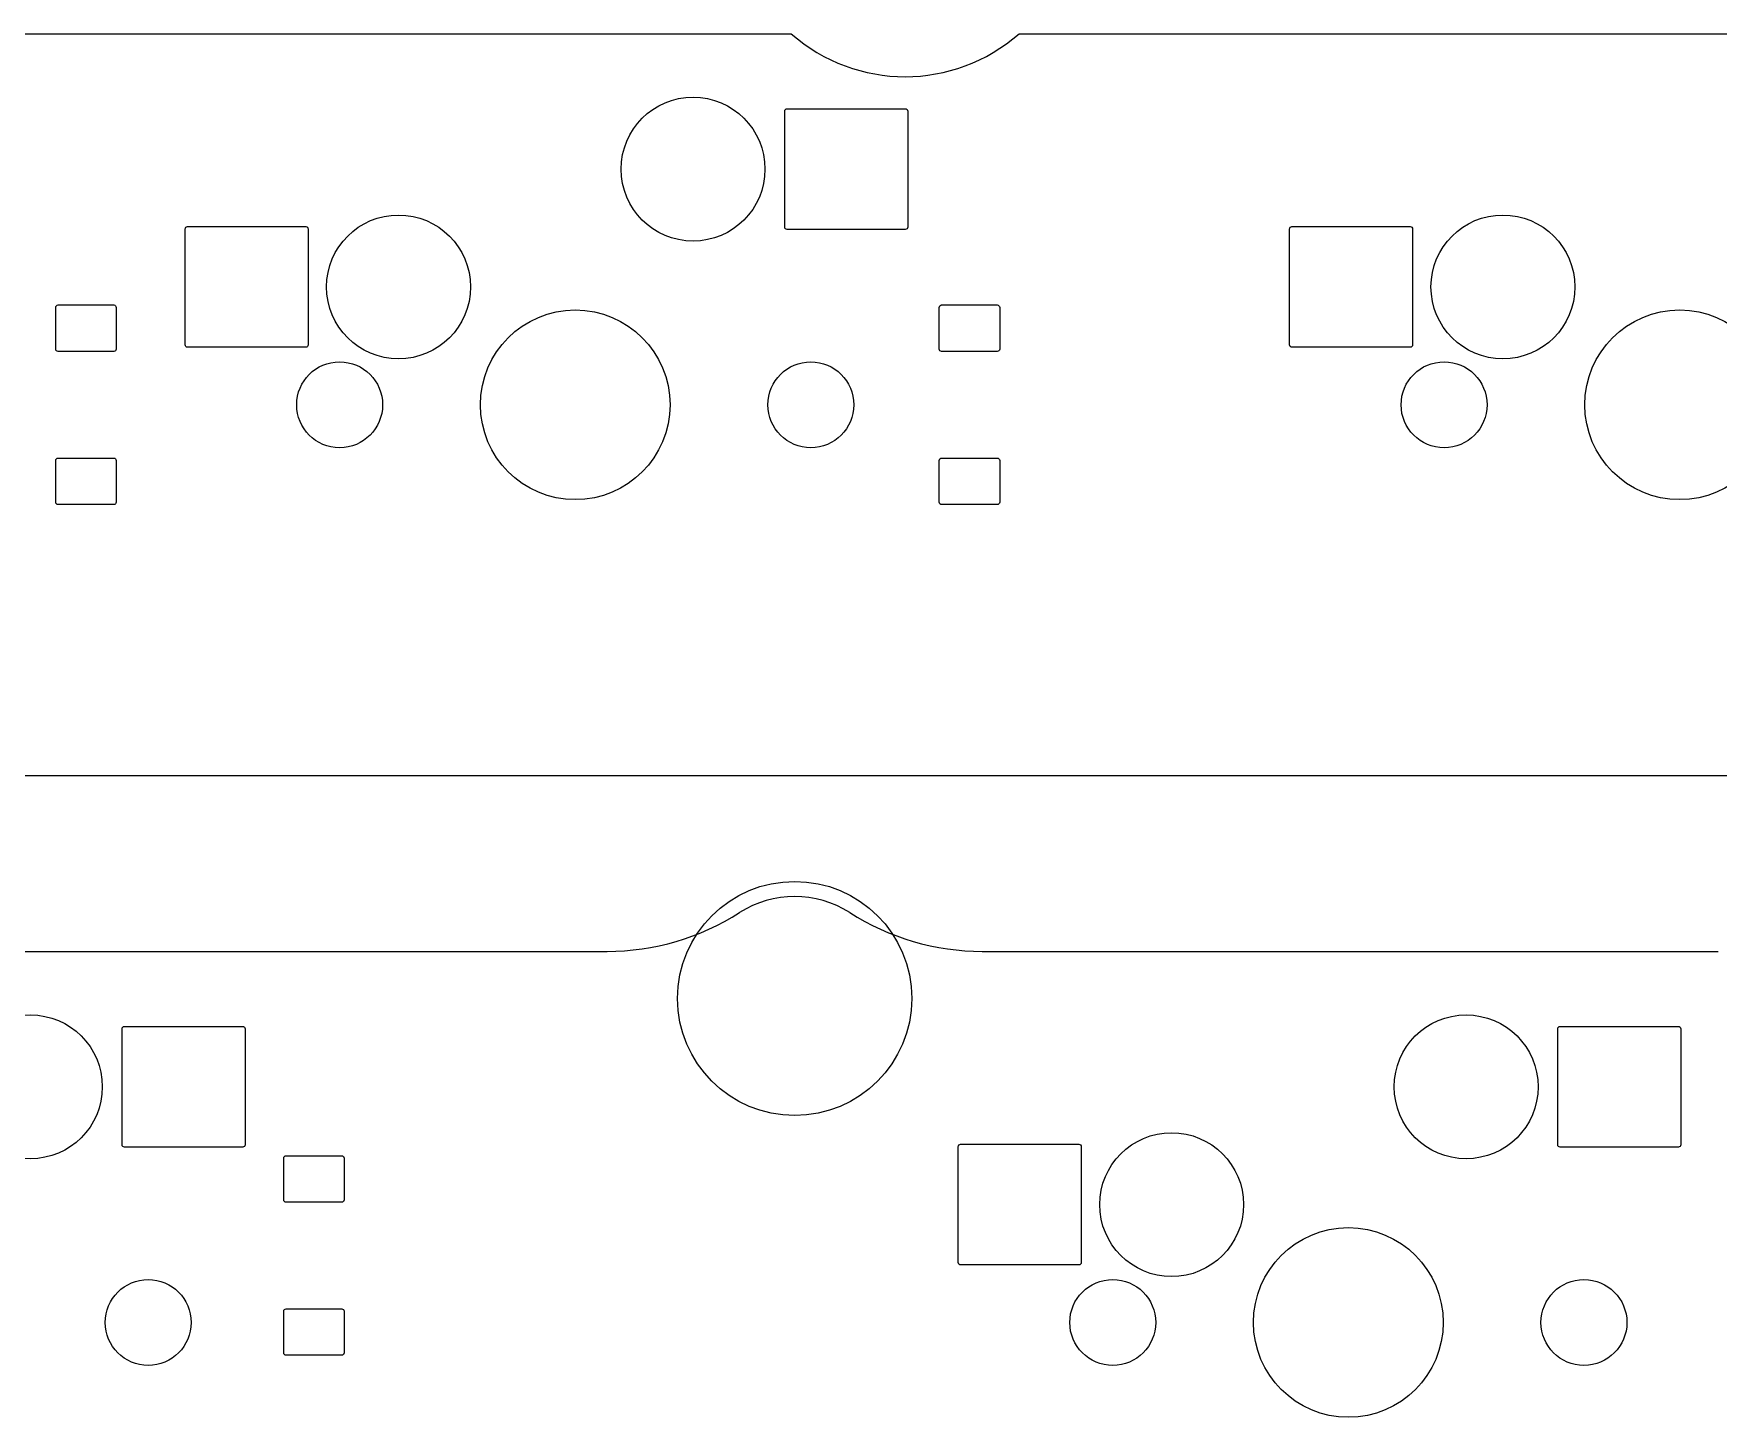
# Model space of a CAD drawing. Extents: x -27 to 356, y -111 to 35.
# Drawn here: x 226.45 to 262.77, y -62.24 to -32.41 of the extents above; entities that cross this region are included whole.
import ezdxf

# ---------------------------------------------------------------- set-up
doc = ezdxf.new("R2010")
doc.units = 0
doc.layers.add('BLACK', color=7, linetype='CONTINUOUS')

msp = doc.modelspace()

# ---------------------------------------------------------------- linework, layer by layer
at = {"layer": 'BLACK', "linetype": 'CONTINUOUS'}
for p, q in [((-21.025, -32.4133), (242.78, -32.4133)), ((-21.025, -32.4133), (242.78, -32.4133)), ((247.694, -32.4133), (266.656, -32.4133)), ((247.694, -32.4133), (266.656, -32.4133)), ((242.641, -34.0833), (242.645, -34.0638)), ((242.641, -36.5833), (242.641, -34.0833)), ((242.645, -34.0638), (242.656, -34.0472)), ((242.656, -34.0472), (242.672, -34.0362)), ((242.672, -34.0362), (242.692, -34.0323)), ((242.692, -34.0323), (245.242, -34.0323)), ((245.242, -34.0323), (245.262, -34.0362)), ((245.262, -34.0362), (245.278, -34.0472)), ((245.278, -34.0472), (245.289, -34.0638)), ((245.289, -34.0638), (245.293, -34.0833)), ((245.293, -34.0833), (245.293, -36.5833)), ((229.714, -36.6233), (229.718, -36.6038)), ((229.714, -39.1233), (229.714, -36.6233)), ((229.718, -36.6038), (229.729, -36.5872)), ((229.729, -36.5872), (229.745, -36.5762)), ((229.745, -36.5762), (229.765, -36.5723)), ((229.765, -36.5723), (232.315, -36.5723)), ((232.315, -36.5723), (232.335, -36.5762)), ((232.335, -36.5762), (232.351, -36.5872)), ((232.351, -36.5872), (232.362, -36.6038)), ((232.362, -36.6038), (232.366, -36.6233)), ((232.366, -36.6233), (232.366, -39.1233)), ((242.645, -36.6028), (242.641, -36.5833)), ((242.656, -36.6194), (242.645, -36.6028)), ((242.672, -36.6304), (242.656, -36.6194)), ((242.692, -36.6343), (242.672, -36.6304)), ((245.242, -36.6343), (242.692, -36.6343)), ((245.262, -36.6304), (245.242, -36.6343)), ((245.278, -36.6194), (245.262, -36.6304)), ((245.289, -36.6028), (245.278, -36.6194)), ((245.293, -36.5833), (245.289, -36.6028)), ((253.526, -36.6233), (253.53, -36.6038)), ((253.526, -39.1233), (253.526, -36.6233)), ((253.53, -36.6038), (253.541, -36.5872)), ((253.541, -36.5872), (253.558, -36.5762)), ((253.558, -36.5762), (253.577, -36.5723)), ((253.577, -36.5723), (256.127, -36.5723)), ((256.127, -36.5723), (256.147, -36.5762)), ((256.147, -36.5762), (256.164, -36.5872)), ((256.164, -36.5872), (256.175, -36.6038)), ((256.175, -36.6038), (256.178, -36.6233)), ((256.178, -36.6233), (256.178, -39.1233)), ((226.924, -38.3133), (226.928, -38.2938)), ((226.924, -39.2133), (226.924, -38.3133)), ((226.928, -38.2938), (226.939, -38.2772)), ((226.939, -38.2772), (226.955, -38.2662)), ((226.955, -38.2662), (226.975, -38.2623)), ((226.975, -38.2623), (228.175, -38.2623)), ((228.175, -38.2623), (228.195, -38.2662)), ((228.195, -38.2662), (228.211, -38.2772)), ((228.211, -38.2772), (228.222, -38.2938)), ((228.222, -38.2938), (228.226, -38.3133)), ((228.226, -38.3133), (228.226, -39.2133)), ((245.974, -38.3133), (245.978, -38.2938)), ((245.974, -39.2133), (245.974, -38.3133)), ((245.978, -38.2938), (245.989, -38.2772)), ((245.989, -38.2772), (246.005, -38.2662)), ((246.005, -38.2662), (246.025, -38.2623)), ((246.025, -38.2623), (247.225, -38.2623)), ((247.225, -38.2623), (247.245, -38.2662)), ((247.245, -38.2662), (247.261, -38.2772)), ((247.261, -38.2772), (247.272, -38.2938)), ((247.272, -38.2938), (247.276, -38.3133)), ((247.276, -38.3133), (247.276, -39.2133)), ((226.928, -39.2328), (226.924, -39.2133)), ((228.226, -39.2133), (228.222, -39.2328)), ((229.718, -39.1428), (229.714, -39.1233)), ((229.729, -39.1594), (229.718, -39.1428)), ((229.745, -39.1704), (229.729, -39.1594)), ((229.765, -39.1743), (229.745, -39.1704)), ((232.315, -39.1743), (229.765, -39.1743)), ((232.335, -39.1704), (232.315, -39.1743)), ((232.351, -39.1594), (232.335, -39.1704)), ((232.362, -39.1428), (232.351, -39.1594)), ((232.366, -39.1233), (232.362, -39.1428)), ((245.978, -39.2328), (245.974, -39.2133)), ((247.276, -39.2133), (247.272, -39.2328)), ((253.53, -39.1428), (253.526, -39.1233)), ((253.541, -39.1594), (253.53, -39.1428)), ((253.558, -39.1704), (253.541, -39.1594)), ((253.577, -39.1743), (253.558, -39.1704)), ((256.127, -39.1743), (253.577, -39.1743)), ((256.147, -39.1704), (256.127, -39.1743)), ((256.164, -39.1594), (256.147, -39.1704)), ((256.175, -39.1428), (256.164, -39.1594)), ((256.178, -39.1233), (256.175, -39.1428)), ((226.939, -39.2494), (226.928, -39.2328)), ((226.955, -39.2604), (226.939, -39.2494)), ((226.975, -39.2643), (226.955, -39.2604)), ((228.175, -39.2643), (226.975, -39.2643)), ((228.195, -39.2604), (228.175, -39.2643)), ((228.211, -39.2494), (228.195, -39.2604)), ((228.222, -39.2328), (228.211, -39.2494)), ((245.989, -39.2494), (245.978, -39.2328)), ((246.005, -39.2604), (245.989, -39.2494)), ((246.025, -39.2643), (246.005, -39.2604)), ((247.225, -39.2643), (246.025, -39.2643)), ((247.245, -39.2604), (247.225, -39.2643)), ((247.261, -39.2494), (247.245, -39.2604)), ((247.272, -39.2328), (247.261, -39.2494)), ((226.924, -41.6133), (226.928, -41.5938)), ((226.924, -42.5133), (226.924, -41.6133)), ((226.928, -41.5938), (226.939, -41.5772)), ((226.939, -41.5772), (226.955, -41.5662)), ((226.955, -41.5662), (226.975, -41.5623)), ((226.975, -41.5623), (228.175, -41.5623)), ((228.175, -41.5623), (228.195, -41.5662)), ((228.195, -41.5662), (228.211, -41.5772)), ((228.211, -41.5772), (228.222, -41.5938)), ((228.222, -41.5938), (228.226, -41.6133)), ((228.226, -41.6133), (228.226, -42.5133)), ((245.974, -41.6133), (245.978, -41.5938)), ((245.974, -42.5133), (245.974, -41.6133)), ((245.978, -41.5938), (245.989, -41.5772)), ((245.989, -41.5772), (246.005, -41.5662)), ((246.005, -41.5662), (246.025, -41.5623)), ((246.025, -41.5623), (247.225, -41.5623)), ((247.225, -41.5623), (247.245, -41.5662)), ((247.245, -41.5662), (247.261, -41.5772)), ((247.261, -41.5772), (247.272, -41.5938)), ((247.272, -41.5938), (247.276, -41.6133)), ((247.276, -41.6133), (247.276, -42.5133)), ((226.928, -42.5328), (226.924, -42.5133)), ((226.939, -42.5494), (226.928, -42.5328)), ((226.955, -42.5604), (226.939, -42.5494)), ((226.975, -42.5643), (226.955, -42.5604)), ((228.175, -42.5643), (226.975, -42.5643)), ((228.195, -42.5604), (228.175, -42.5643)), ((228.211, -42.5494), (228.195, -42.5604)), ((228.222, -42.5328), (228.211, -42.5494)), ((228.226, -42.5133), (228.222, -42.5328)), ((245.978, -42.5328), (245.974, -42.5133)), ((245.989, -42.5494), (245.978, -42.5328)), ((246.005, -42.5604), (245.989, -42.5494)), ((246.025, -42.5643), (246.005, -42.5604)), ((247.225, -42.5643), (246.025, -42.5643)), ((247.245, -42.5604), (247.225, -42.5643)), ((247.261, -42.5494), (247.245, -42.5604)), ((247.272, -42.5328), (247.261, -42.5494)), ((247.276, -42.5133), (247.272, -42.5328)), ((349.875, -48.4133), (-21.025, -48.4133)), ((349.875, -48.4133), (-21.025, -48.4133)), ((-21.025, -52.1983), (238.81, -52.1983)), ((-21.025, -52.1983), (238.81, -52.1983)), ((246.902, -52.1983), (262.771, -52.1983)), ((246.902, -52.1983), (262.771, -52.1983)), ((228.353, -53.8683), (228.357, -53.8488)), ((228.353, -56.3683), (228.353, -53.8683)), ((228.357, -53.8488), (228.368, -53.8322)), ((228.368, -53.8322), (228.385, -53.8212)), ((228.385, -53.8212), (228.404, -53.8173)), ((228.404, -53.8173), (230.954, -53.8173)), ((230.954, -53.8173), (230.974, -53.8212)), ((230.974, -53.8212), (230.991, -53.8322)), ((230.991, -53.8322), (231.002, -53.8488)), ((231.002, -53.8488), (231.005, -53.8683)), ((231.005, -53.8683), (231.005, -56.3683)), ((259.31, -53.8683), (259.314, -53.8488)), ((259.31, -56.3683), (259.31, -53.8683)), ((259.314, -53.8488), (259.325, -53.8322)), ((259.325, -53.8322), (259.341, -53.8212)), ((259.341, -53.8212), (259.361, -53.8173)), ((259.361, -53.8173), (261.911, -53.8173)), ((261.911, -53.8173), (261.93, -53.8212)), ((261.93, -53.8212), (261.947, -53.8322)), ((261.947, -53.8322), (261.958, -53.8488)), ((261.958, -53.8488), (261.962, -53.8683)), ((261.962, -53.8683), (261.962, -56.3683)), ((228.357, -56.3878), (228.353, -56.3683)), ((228.368, -56.4044), (228.357, -56.3878)), ((228.385, -56.4154), (228.368, -56.4044)), ((228.404, -56.4193), (228.385, -56.4154)), ((230.954, -56.4193), (228.404, -56.4193)), ((230.974, -56.4154), (230.954, -56.4193)), ((230.991, -56.4044), (230.974, -56.4154)), ((231.002, -56.3878), (230.991, -56.4044)), ((231.005, -56.3683), (231.002, -56.3878)), ((231.839, -56.6558), (231.843, -56.6363)), ((231.839, -57.5558), (231.839, -56.6558)), ((231.843, -56.6363), (231.854, -56.6197)), ((231.854, -56.6197), (231.87, -56.6087)), ((231.87, -56.6087), (231.89, -56.6048)), ((231.89, -56.6048), (233.09, -56.6048)), ((233.09, -56.6048), (233.11, -56.6087)), ((233.11, -56.6087), (233.126, -56.6197)), ((233.126, -56.6197), (233.137, -56.6363)), ((233.137, -56.6363), (233.141, -56.6558)), ((233.141, -56.6558), (233.141, -57.5558)), ((246.383, -56.4083), (246.387, -56.3888)), ((246.383, -58.9083), (246.383, -56.4083)), ((246.387, -56.3888), (246.398, -56.3722)), ((246.398, -56.3722), (246.414, -56.3612)), ((246.414, -56.3612), (246.434, -56.3573)), ((246.434, -56.3573), (248.984, -56.3573)), ((248.984, -56.3573), (249.003, -56.3612)), ((249.003, -56.3612), (249.02, -56.3722)), ((249.02, -56.3722), (249.031, -56.3888)), ((249.031, -56.3888), (249.035, -56.4083)), ((249.035, -56.4083), (249.035, -58.9083)), ((259.314, -56.3878), (259.31, -56.3683)), ((259.325, -56.4044), (259.314, -56.3878)), ((259.341, -56.4154), (259.325, -56.4044)), ((259.361, -56.4193), (259.341, -56.4154)), ((261.911, -56.4193), (259.361, -56.4193)), ((261.93, -56.4154), (261.911, -56.4193)), ((261.947, -56.4044), (261.93, -56.4154)), ((261.958, -56.3878), (261.947, -56.4044)), ((261.962, -56.3683), (261.958, -56.3878)), ((231.843, -57.5753), (231.839, -57.5558)), ((231.854, -57.5919), (231.843, -57.5753)), ((231.87, -57.6029), (231.854, -57.5919)), ((231.89, -57.6068), (231.87, -57.6029)), ((233.09, -57.6068), (231.89, -57.6068)), ((233.11, -57.6029), (233.09, -57.6068)), ((233.126, -57.5919), (233.11, -57.6029)), ((233.137, -57.5753), (233.126, -57.5919)), ((233.141, -57.5558), (233.137, -57.5753)), ((246.387, -58.9278), (246.383, -58.9083)), ((246.398, -58.9444), (246.387, -58.9278)), ((246.414, -58.9554), (246.398, -58.9444)), ((246.434, -58.9593), (246.414, -58.9554)), ((248.984, -58.9593), (246.434, -58.9593)), ((249.003, -58.9554), (248.984, -58.9593)), ((249.02, -58.9444), (249.003, -58.9554)), ((249.031, -58.9278), (249.02, -58.9444)), ((249.035, -58.9083), (249.031, -58.9278)), ((231.843, -59.9363), (231.854, -59.9197)), ((231.854, -59.9197), (231.87, -59.9087)), ((231.87, -59.9087), (231.89, -59.9048)), ((231.89, -59.9048), (233.09, -59.9048)), ((233.09, -59.9048), (233.11, -59.9087)), ((233.11, -59.9087), (233.126, -59.9197)), ((233.126, -59.9197), (233.137, -59.9363)), ((231.839, -59.9558), (231.843, -59.9363)), ((231.839, -60.8558), (231.839, -59.9558)), ((233.137, -59.9363), (233.141, -59.9558)), ((233.141, -59.9558), (233.141, -60.8558)), ((231.843, -60.8753), (231.839, -60.8558)), ((231.854, -60.8919), (231.843, -60.8753)), ((231.87, -60.9029), (231.854, -60.8919)), ((231.89, -60.9068), (231.87, -60.9029)), ((233.09, -60.9068), (231.89, -60.9068)), ((233.11, -60.9029), (233.09, -60.9068)), ((233.126, -60.8919), (233.11, -60.9029)), ((233.137, -60.8753), (233.126, -60.8919)), ((233.141, -60.8558), (233.137, -60.8753))]:
    msp.add_line(p, q, dxfattribs=at)
at = {"layer": 'BLACK'}
for centre, radius in [((240.665, -35.3333), 1.551), ((234.315, -37.8733), 1.551), ((258.127, -37.8733), 1.551), ((238.125, -40.4133), 2.0449), ((261.938, -40.4133), 2.0449), ((233.045, -40.4133), 0.926), ((243.205, -40.4133), 0.926), ((256.858, -40.4133), 0.926), ((242.856, -53.2133), 2.524), ((226.377, -55.1183), 1.551), ((257.334, -55.1183), 1.551), ((250.984, -57.6583), 1.551), ((254.794, -60.1983), 2.0449), ((228.917, -60.1983), 0.926), ((249.714, -60.1983), 0.926), ((259.874, -60.1983), 0.926)]:
    msp.add_circle(centre, radius, dxfattribs=at)
for centre, radius, start, end in [((245.237, -29.6183), 3.72166, -131.322, -48.6779), ((245.237, -29.6183), 3.72166, -131.322, -48.6779), ((242.856, -53.2133), 2.2, 57.3519, 122.648), ((242.856, -53.2133), 2.2, 57.3519, 122.648), ((238.81, -46.898), 5.30033, -89.9993, -57.3533), ((238.81, -46.898), 5.30033, -89.9993, -57.3533), ((246.902, -46.8986), 5.29974, -122.649, -89.9997), ((246.902, -46.8986), 5.29974, -122.649, -89.9997)]:
    msp.add_arc(centre, radius, start, end, dxfattribs=at)

doc.saveas('drawing.dxf')
